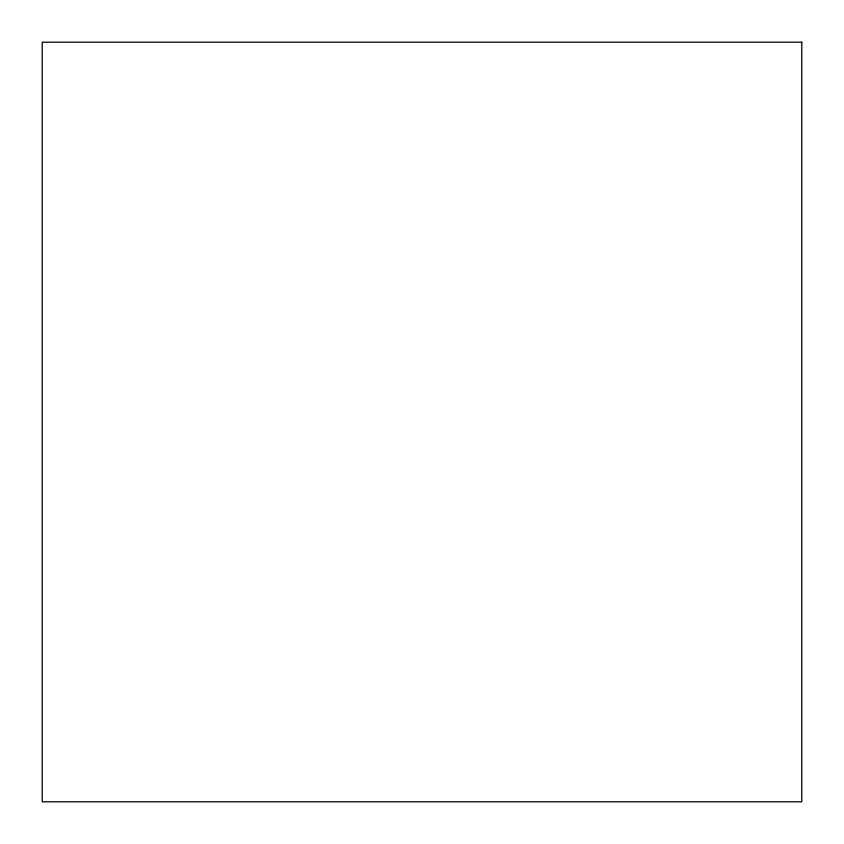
<?xml version="1.0" encoding="UTF-8"?>
<svg xmlns="http://www.w3.org/2000/svg" width="844" height="844" viewBox="0 0 844 844"><rect width="100%" height="100%" fill="white"/><g stroke="black" fill="none" stroke-linecap="round" stroke-linejoin="round"><path stroke-width="1.27" d="M801.8 42.2L42.2 42.2L42.2 801.8L801.8 801.8L801.8 42.2"/></g></svg>
